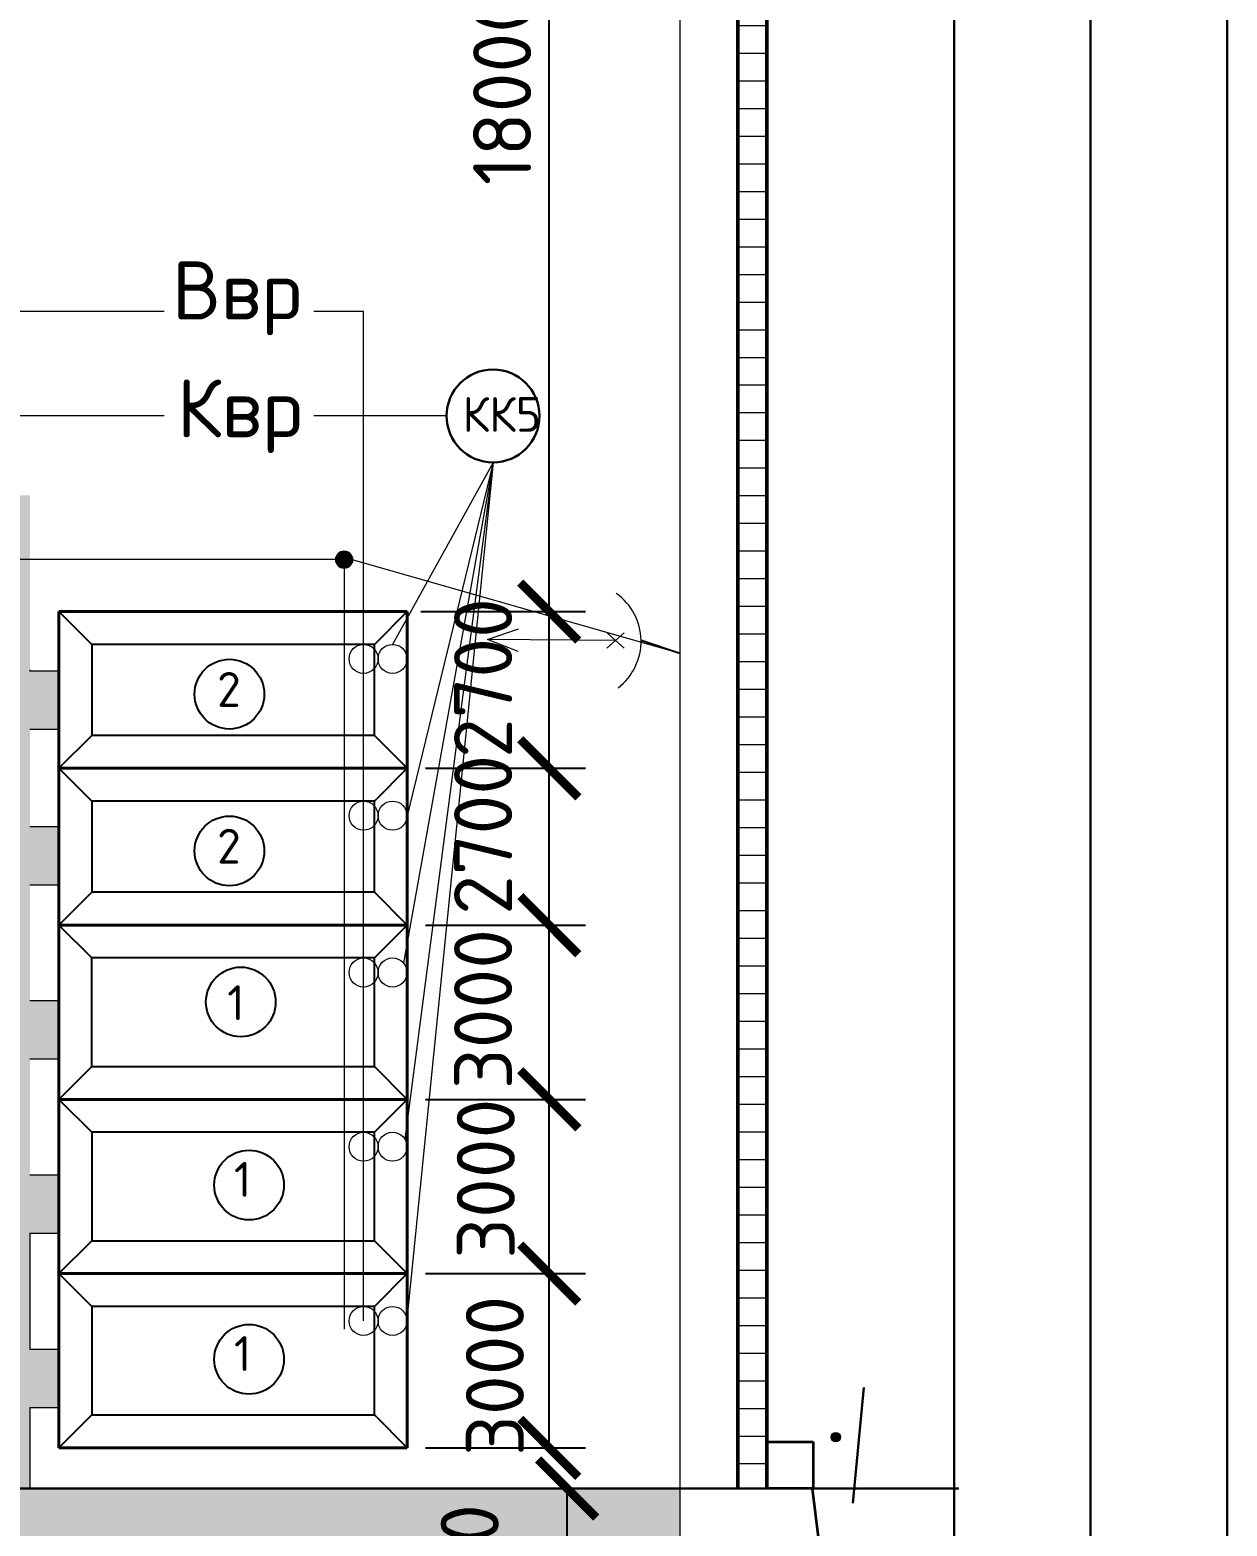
# Model space of a CAD drawing. Header units: millimetres. Extents: x -782 to 10910, y 3841 to 13237.
# Drawn here: x 1244.9 to 1286.2, y 8338.7 to 8390.3 of the extents above; entities that cross this region are included whole.
import ezdxf

# ---------------------------------------------------------------- set-up
doc = ezdxf.new("R2010")
doc.units = ezdxf.units.MM
doc.layers.add('1', color=7, linetype='Continuous')
for name, color, linetype, lineweight in [('желтый', 2, 'Continuous', 30), ('красный', 1, 'Continuous', 30), ('Оbводка', 1, 'Continuous', 90)]:
    doc.layers.add(name, color=color, linetype=linetype, lineweight=lineweight)
doc.styles.add('2.5', font='isocpeur.ttf', dxfattribs={"height": 2})
doc.styles.add('Isocpeur', font='isocpeur.ttf')
doc.dimstyles.new('М500 стройгенп', dxfattribs={"dimtxt": 2, "dimasz": 2, "dimexe": 1.25, "dimexo": 0.625, "dimtad": 1, "dimlfac": 500, "dimtxsty": '2.5', "dimblk": 'ARCHTICK', "dimcen": 2.5, "dimadec": 0, "dimazin": 0, "dimtfac": 1, "dimtmove": 0, "dimatfit": 3, "dimfxl": 1, "dimarcsym": 0})

# ---------------------------------------------------------------- blocks, each defined once
blk = doc.blocks.new('_ArchTick')
at = {"color": 0, "linetype": 'ByBlock', "const_width": 0.15}
blk.add_lwpolyline([(-0.5, -0.5), (0.5, 0.5)], dxfattribs=at)
blk = doc.blocks.new('*D703')
at = {"color": 0, "lineweight": -2, "transparency": 16777216}
for p, q in [((1263.42, 8333.025), (1263.42, 8340.025)), ((1264.045, 8340.025), (1264.67, 8340.025)), ((1264.045, 8333.025), (1264.67, 8333.025))]:
    blk.add_line(p, q, dxfattribs=at)
at = {"layer": 'Defpoints', "color": 0, "lineweight": -3, "transparency": 16777216}
for p in [(1263.42, 8340.025), (1263.42, 8340.025), (1263.42, 8333.025)]:
    blk.add_point(p, dxfattribs=at)
at = {"color": 0, "lineweight": -2, "transparency": 16777216, "xscale": 2, "yscale": 2, "zscale": 2}
for p, rotation in [((1263.42, 8340.025), 90), ((1263.42, 8333.025), 270)]:
    blk.add_blockref('_ArchTick', p, dxfattribs=dict(at, rotation=rotation))
at = {"color": 0, "lineweight": 20, "transparency": 16777216, "insert": (1260.06, 8336.685), "char_height": 2, "attachment_point": 5, "rotation": 90, "style": '2.5'}
blk.add_mtext('3500', dxfattribs=at)
blk = doc.blocks.new('*D704')
at = {"color": 0, "lineweight": -2, "transparency": 16777216}
for p, q in [((1258.532, 8347.424), (1264.052, 8347.424)), ((1262.802, 8341.424), (1262.802, 8347.424)), ((1258.532, 8341.424), (1264.052, 8341.424))]:
    blk.add_line(p, q, dxfattribs=at)
at = {"layer": 'Defpoints', "color": 0, "lineweight": -3, "transparency": 16777216}
for p in [(1257.907, 8347.424), (1262.802, 8347.424), (1257.907, 8341.424)]:
    blk.add_point(p, dxfattribs=at)
at = {"color": 0, "lineweight": -2, "transparency": 16777216, "xscale": 2, "yscale": 2, "zscale": 2}
for p, rotation in [((1262.802, 8347.424), 90), ((1262.802, 8341.424), 270)]:
    blk.add_blockref('_ArchTick', p, dxfattribs=dict(at, rotation=rotation))
at = {"color": 0, "lineweight": 20, "transparency": 16777216, "insert": (1260.927, 8343.902), "char_height": 2, "attachment_point": 5, "rotation": 90, "style": '2.5'}
blk.add_mtext('3000', dxfattribs=at)
blk = doc.blocks.new('*D705')
at = {"color": 0, "lineweight": -2, "transparency": 16777216}
for p, q in [((1258.532, 8353.424), (1264.052, 8353.424)), ((1262.802, 8347.424), (1262.802, 8353.424)), ((1263.427, 8347.424), (1264.052, 8347.424))]:
    blk.add_line(p, q, dxfattribs=at)
at = {"layer": 'Defpoints', "color": 0, "lineweight": -3, "transparency": 16777216}
for p in [(1257.907, 8353.424), (1262.802, 8353.424), (1262.802, 8347.424)]:
    blk.add_point(p, dxfattribs=at)
at = {"color": 0, "lineweight": -2, "transparency": 16777216, "xscale": 2, "yscale": 2, "zscale": 2}
for p, rotation in [((1262.802, 8353.424), 90), ((1262.802, 8347.424), 270)]:
    blk.add_blockref('_ArchTick', p, dxfattribs=dict(at, rotation=rotation))
at = {"color": 0, "lineweight": 20, "transparency": 16777216, "insert": (1260.614, 8350.691), "char_height": 2, "attachment_point": 5, "rotation": 90, "style": '2.5'}
blk.add_mtext('3000', dxfattribs=at)
blk = doc.blocks.new('*D706')
at = {"color": 0, "lineweight": -2, "transparency": 16777216}
for p, q in [((1258.532, 8359.424), (1264.052, 8359.424)), ((1262.802, 8353.424), (1262.802, 8359.424)), ((1258.532, 8353.424), (1264.052, 8353.424))]:
    blk.add_line(p, q, dxfattribs=at)
at = {"layer": 'Defpoints', "color": 0, "lineweight": -3, "transparency": 16777216}
for p in [(1257.907, 8359.424), (1262.802, 8359.424), (1257.907, 8353.424)]:
    blk.add_point(p, dxfattribs=at)
at = {"color": 0, "lineweight": -2, "transparency": 16777216, "xscale": 2, "yscale": 2, "zscale": 2}
for p, rotation in [((1262.802, 8359.424), 90), ((1262.802, 8353.424), 270)]:
    blk.add_blockref('_ArchTick', p, dxfattribs=dict(at, rotation=rotation))
at = {"color": 0, "lineweight": 20, "transparency": 16777216, "insert": (1260.521, 8356.533), "char_height": 2, "attachment_point": 5, "rotation": 90, "style": '2.5'}
blk.add_mtext('3000', dxfattribs=at)
blk = doc.blocks.new('*D664')
at = {"color": 0, "lineweight": -2, "transparency": 16777216}
for p, q in [((1258.532, 8364.824), (1264.052, 8364.824)), ((1262.802, 8359.424), (1262.802, 8364.824)), ((1258.532, 8359.424), (1264.052, 8359.424))]:
    blk.add_line(p, q, dxfattribs=at)
at = {"layer": 'Defpoints', "color": 0, "lineweight": -3, "transparency": 16777216}
for p in [(1257.907, 8364.824), (1262.802, 8364.824), (1257.907, 8359.424)]:
    blk.add_point(p, dxfattribs=at)
at = {"color": 0, "lineweight": -2, "transparency": 16777216, "xscale": 2, "yscale": 2, "zscale": 2}
for p, rotation in [((1262.802, 8364.824), 90), ((1262.802, 8359.424), 270)]:
    blk.add_blockref('_ArchTick', p, dxfattribs=dict(at, rotation=rotation))
at = {"color": 0, "lineweight": 20, "transparency": 16777216, "insert": (1260.521, 8362.533), "char_height": 2, "attachment_point": 5, "rotation": 90, "style": '2.5'}
blk.add_mtext('2700', dxfattribs=at)
blk = doc.blocks.new('*D665')
at = {"color": 0, "lineweight": -2, "transparency": 16777216}
for p, q in [((1258.371, 8370.224), (1264.052, 8370.224)), ((1262.802, 8364.824), (1262.802, 8370.224)), ((1258.532, 8364.824), (1264.052, 8364.824))]:
    blk.add_line(p, q, dxfattribs=at)
at = {"layer": 'Defpoints', "color": 0, "lineweight": -3, "transparency": 16777216}
for p in [(1257.746, 8370.224), (1262.802, 8370.224), (1257.907, 8364.824)]:
    blk.add_point(p, dxfattribs=at)
at = {"color": 0, "lineweight": -2, "transparency": 16777216, "xscale": 2, "yscale": 2, "zscale": 2}
for p, rotation in [((1262.802, 8370.224), 90), ((1262.802, 8364.824), 270)]:
    blk.add_blockref('_ArchTick', p, dxfattribs=dict(at, rotation=rotation))
at = {"color": 0, "lineweight": 20, "transparency": 16777216, "insert": (1260.521, 8367.933), "char_height": 2, "attachment_point": 5, "rotation": 90, "style": '2.5'}
blk.add_mtext('2700', dxfattribs=at)
blk = doc.blocks.new('*D707')
at = {"color": 0, "lineweight": -2, "transparency": 16777216}
for p, q in [((1259.923, 8406.206), (1264.052, 8406.206)), ((1262.802, 8370.224), (1262.802, 8406.206)), ((1258.532, 8370.224), (1264.052, 8370.224))]:
    blk.add_line(p, q, dxfattribs=at)
at = {"layer": 'Defpoints', "color": 0, "lineweight": -3, "transparency": 16777216}
for p in [(1259.298, 8406.206), (1262.802, 8406.206), (1257.907, 8370.224)]:
    blk.add_point(p, dxfattribs=at)
at = {"color": 0, "lineweight": -2, "transparency": 16777216, "xscale": 2, "yscale": 2, "zscale": 2}
for p, rotation in [((1262.802, 8406.206), 90), ((1262.802, 8370.224), 270)]:
    blk.add_blockref('_ArchTick', p, dxfattribs=dict(at, rotation=rotation))
at = {"color": 0, "lineweight": 20, "transparency": 16777216, "insert": (1261.177, 8388.215), "char_height": 2, "attachment_point": 5, "rotation": 90, "style": '2.5'}
blk.add_mtext('18000', dxfattribs=at)

msp = doc.modelspace()

# ---------------------------------------------------------------- hatches: boundary and pattern name
at = {"lineweight": 20}
h = msp.add_hatch(dxfattribs=at)
h.set_pattern_fill('AR-CONC', color=256, scale=0.02)
h.set_pattern_definition([(50, (-1240.9895, 5250.0148), (3.6436934, -0.3187817), [0.381, -4.191]), (355, (-1240.9895, 5250.015), (-0.7048684, 3.821137), [0.3048, -3.3528117]), (100.45144, (-1240.6858, 5249.9883), (2.938825, 3.502355), [0.3238002, -3.561805]), (46.1842, (-1240.9895, 5251.031), (5.421581, -0.8408466), [0.5715, -6.2865]), (96.63556, (-1240.5377, 5250.961), (4.748083, 4.9485225), [0.4857005, -5.342712]), (351.18415, (-1240.9895, 5251.031), (4.748083, 4.9485225), [0.457199, -5.029195]), (21, (-1240.4815, 5250.7768), (3.0322878, -2.045304), [0.381, -4.191]), (326, (-1240.4815, 5250.777), (1.2360406, 3.6837593), [0.3048, -3.3528]), (71.451445, (-1240.2288, 5250.6064), (4.2683284, 1.6384554), [0.3238002, -3.5617988]), (37.5, (-1240.9895, 5250.0148), (0.06177207, 1.69110078), [0, -3.31216, 0, -3.4036, 0, -3.3655]), (7.5, (-1240.9895, 5250.0148), (1.33639325, 2.0036115), [0, -1.94056, 0, -3.23596, 0, -1.2827]), (327.5, (-1242.1223, 5250.0148), (2.7118119, -0.1145749), [0, -1.27, 0, -3.9624, 0, -5.2578]), (317.5, (-1242.6303, 5250.0148), (2.9625836, 0.5085298), [0, -1.651, 0, -2.63144, 0, -3.7338])])
h.paths.add_polyline_path([(1245.906652, 8344.813959), (1244.906652, 8344.813959), (1244.906652, 8348.813949), (1245.906652, 8348.813949), (1245.906652, 8350.813949), (1244.906652, 8350.813949), (1244.906652, 8354.813939), (1245.906652, 8354.813939), (1245.906652, 8356.813939), (1244.906652, 8356.813939), (1244.906652, 8360.813929), (1245.906652, 8360.813929), (1245.906652, 8362.813929), (1244.906652, 8362.813929), (1244.906652, 8366.173918), (1245.906652, 8366.173918), (1245.906652, 8368.173918), (1244.906652, 8368.173918), (1244.906652, 8372.011118), (1242.906652, 8372.011118), (1242.906652, 8344.813959), (1224.196384, 8344.813959), (1224.196384, 8351.424224), (1242.906652, 8351.424224), (1242.906652, 8353.424224), (1240.396357, 8353.424224), (1240.396357, 8354.424109), (1238.396357, 8354.424166), (1238.396357, 8353.424224), (1234.996366, 8353.424224), (1234.996366, 8354.424224), (1232.996366, 8354.424224), (1232.996366, 8353.424224), (1229.596375, 8353.424224), (1229.596375, 8354.424224), (1227.596375, 8354.424224), (1227.596375, 8353.424224), (1224.196384, 8353.424224), (1224.196384, 8354.424224), (1222.196384, 8354.424224), (1222.196384, 8353.424224), (1222.196384, 8351.424224), (1222.196384, 8340.025044), (1224.196384, 8340.025044), (1224.196384, 8342.813959), (1242.906652, 8342.813959), (1242.906652, 8340.025044), (1244.906652, 8340.025044), (1244.906652, 8342.813959), (1245.906652, 8342.813959)])
h.paths.add_polyline_path([(1244.906652, 8374.224039), (1242.160591, 8374.224039), (1242.160591, 8376.961336), (1240.160591, 8376.961336), (1240.160591, 8372.224039), (1242.906652, 8372.224039), (1242.906652, 8372.011118), (1244.906652, 8372.011118)])
h.paths.add_polyline_path([(1242.160591, 8380.552103), (1240.160591, 8380.552103), (1240.160591, 8376.961336), (1242.160591, 8376.961336)])
h.paths.add_polyline_path([(1242.160591, 8429.893644), (1245.298085, 8429.893644), (1245.298085, 8431.893644), (1242.160591, 8431.893644), (1242.160591, 8443.248412), (1240.160591, 8441.65488), (1240.160591, 8423.108648), (1239.160591, 8423.108648), (1239.160591, 8421.108648), (1240.160591, 8421.108648), (1240.160591, 8417.334346), (1239.160591, 8417.334346), (1239.160591, 8415.850749), (1239.160591, 8415.334346), (1240.160591, 8415.334346), (1240.160591, 8411.57904), (1239.160591, 8411.57904), (1239.160591, 8410.250758), (1239.160591, 8409.57904), (1240.160591, 8409.57904), (1240.160591, 8380.552103), (1242.160591, 8380.552103)])
h.paths.add_polyline_path([(1242.160591, 8477.734839), (1240.160591, 8477.734839), (1240.160591, 8475.74407), (1242.160591, 8475.74407)])
h.paths.add_polyline_path([(1242.160591, 8479.725608), (1240.160591, 8479.725608), (1240.160591, 8477.734839), (1242.160591, 8477.734839)])
h.paths.add_polyline_path([(1242.160591, 8507.31551), (1240.160591, 8506.903929), (1240.160591, 8479.725608), (1242.160591, 8479.725608)])
h.paths.add_polyline_path([(1092.696499, 8347.749796), (1095.696494, 8347.749796), (1095.696494, 8350.629792), (1092.696499, 8350.629792)], flags=9)
h.paths.add_polyline_path([(1089.653988, 8537.966193), (1092.893983, 8537.966193), (1092.893983, 8540.846189), (1089.653988, 8540.846189)], flags=9)
h.paths.add_polyline_path([(963.458141, 8542.309809), (966.698136, 8542.309809), (966.698136, 8545.189804), (963.458141, 8545.189804)], flags=9)
h.paths.add_polyline_path([(963.398142, 8347.749796), (966.758136, 8347.749796), (966.758136, 8350.629792), (963.398142, 8350.629792)], flags=9)
h.paths.add_polyline_path([(1203.5777, 8347.749796), (1206.817695, 8347.749796), (1206.817695, 8350.629792), (1203.5777, 8350.629792)], flags=9)
h.paths.add_polyline_path([(1223.113381, 8542.309809), (1226.113376, 8542.309809), (1226.113376, 8545.189804), (1223.113381, 8545.189804)], flags=9)
h.paths.add_polyline_path([(1249.91945, 8374.926543), (1254.11945, 8374.926543), (1254.11945, 8379.726543), (1249.91945, 8379.726543)], flags=9)
h.paths.add_polyline_path([(1249.849175, 8378.982219), (1254.049175, 8378.982219), (1254.049175, 8383.782219), (1249.849175, 8383.782219)], flags=9)
h.paths.add_polyline_path([(940.302263, 8437.863242), (945.322263, 8437.863242), (945.322263, 8443.476576), (940.302263, 8443.476576)], flags=9)
h.paths.add_polyline_path([(1097.451035, 8577.081039), (1102.471035, 8577.081039), (1102.471035, 8582.694372), (1097.451035, 8582.694372)], flags=9)
h.paths.add_polyline_path([(1248.377047, 8472.605162), (1251.577047, 8472.605162), (1251.577047, 8477.405162), (1248.377047, 8477.405162)], flags=9)
h.paths.add_polyline_path([(1248.687887, 8475.562417), (1251.287887, 8475.562417), (1251.287887, 8480.362417), (1248.687887, 8480.362417)], flags=9)
h.paths.add_polyline_path([(1248.541177, 8478.47575), (1251.141177, 8478.47575), (1251.141177, 8483.27575), (1248.541177, 8483.27575)], flags=9)
h.paths.add_polyline_path([(1227.998663, 8415.76551), (1231.358657, 8415.76551), (1231.358657, 8418.645505), (1227.998663, 8418.645505)], flags=9)
h.paths.add_polyline_path([(1227.998663, 8375.634285), (1231.478657, 8375.634285), (1231.478657, 8378.51428), (1227.998663, 8378.51428)], flags=9)
h.paths.add_polyline_path([(1259.389308, 8375.634285), (1262.749302, 8375.634285), (1262.749302, 8378.51428), (1259.389308, 8378.51428)], flags=9)
h.paths.add_polyline_path([(1217.740576, 8562.474669), (1219.780573, 8562.474669), (1219.780573, 8565.354664), (1217.740576, 8565.354664)], flags=9)
h.paths.add_polyline_path([(1251.489208, 8456.302629), (1253.529204, 8456.302629), (1253.529204, 8459.182624), (1251.489208, 8459.182624)], flags=9)
h.paths.add_polyline_path([(1251.057867, 8418.801812), (1253.097863, 8418.801812), (1253.097863, 8421.681807), (1251.057867, 8421.681807)], flags=9)
h.paths.add_polyline_path([(1232.479504, 8359.20118), (1234.039501, 8359.20118), (1234.039501, 8362.081176), (1232.479504, 8362.081176)], flags=25)
h.paths.add_polyline_path([(1222.060426, 8359.504893), (1223.500423, 8359.504893), (1223.500423, 8362.384889), (1222.060426, 8362.384889)], flags=9)
h.paths.add_polyline_path([(1227.079513, 8359.20118), (1228.63951, 8359.20118), (1228.63951, 8362.081176), (1227.079513, 8362.081176)], flags=25)
h.paths.add_polyline_path([(1244.380236, 8531.976109), (1246.180233, 8531.976109), (1246.180233, 8534.856105), (1244.380236, 8534.856105)], flags=9)
h.paths.add_polyline_path([(1251.04347, 8366.161391), (1252.483467, 8366.161391), (1252.483467, 8369.041386), (1251.04347, 8369.041386)], flags=9)
h.paths.add_polyline_path([(1239.070238, 8559.359187), (1241.230235, 8559.359187), (1241.230235, 8562.239183), (1239.070238, 8562.239183)], flags=9)
h.paths.add_polyline_path([(1232.94831, 8443.519813), (1234.988306, 8443.519813), (1234.988306, 8446.399808), (1232.94831, 8446.399808)], flags=9)
h.paths.add_polyline_path([(1228.811871, 8563.720576), (1230.851867, 8563.720576), (1230.851867, 8566.600572), (1228.811871, 8566.600572)], flags=9)
h.paths.add_polyline_path([(1235.693564, 8410.093859), (1237.133562, 8410.093859), (1237.133562, 8412.973855), (1235.693564, 8412.973855)], flags=9)
h.paths.add_polyline_path([(1251.635585, 8343.288755), (1252.835583, 8343.288755), (1252.835583, 8346.16875), (1251.635585, 8346.16875)], flags=9)
h.paths.add_polyline_path([(1245.365072, 8518.186495), (1246.805069, 8518.186495), (1246.805069, 8521.066491), (1245.365072, 8521.066491)], flags=9)
h.paths.add_polyline_path([(1230.750052, 8532.290084), (1232.790049, 8532.290084), (1232.790049, 8535.170079), (1230.750052, 8535.170079)], flags=9)
h.paths.add_polyline_path([(1230.91139, 8516.005819), (1232.951387, 8516.005819), (1232.951387, 8518.885814), (1230.91139, 8518.885814)], flags=9)
h.paths.add_polyline_path([(1230.988752, 8527.058474), (1232.428749, 8527.058474), (1232.428749, 8529.938469), (1230.988752, 8529.938469)], flags=9)
h.paths.add_polyline_path([(1242.785413, 8324.44321), (1244.225411, 8324.44321), (1244.225411, 8327.323205), (1242.785413, 8327.323205)], flags=9)
h.paths.add_polyline_path([(1251.404653, 8355.372854), (1252.604651, 8355.372854), (1252.604651, 8358.252849), (1251.404653, 8358.252849)], flags=9)
h.paths.add_polyline_path([(1251.635585, 8349.288745), (1252.835583, 8349.288745), (1252.835583, 8352.16874), (1251.635585, 8352.16874)], flags=9)
h.paths.add_polyline_path([(1251.04347, 8360.7614), (1252.483467, 8360.7614), (1252.483467, 8363.641395), (1251.04347, 8363.641395)], flags=9)
h.paths.add_polyline_path([(1237.826981, 8359.861494), (1239.866978, 8359.861494), (1239.866978, 8362.741489), (1237.826981, 8362.741489)], flags=25)
h.paths.add_polyline_path([(1235.693564, 8421.293841), (1237.133562, 8421.293841), (1237.133562, 8424.173836), (1235.693564, 8424.173836)], flags=9)
h.paths.add_polyline_path([(1235.693564, 8415.69385), (1237.133562, 8415.69385), (1237.133562, 8418.573845), (1235.693564, 8418.573845)], flags=9)
h.paths.add_polyline_path([(1240.160591, 8475.74407), (1240.160591, 8441.65488), (1242.160591, 8443.248412), (1242.160591, 8475.74407)])
h = msp.add_hatch(dxfattribs=at)
h.set_pattern_fill('ANSI31', color=256, scale=0.3, angle=135)
h.set_pattern_definition([(180, (-1240.9895, 5250.0148), (-2e-16, -0.9525), [])])
h.paths.add_polyline_path([(1270.298085, 8582.753886), (1269.298085, 8581.753886), (1269.298085, 8557.025044), (1270.298085, 8557.025044)])
h.paths.add_polyline_path([(1270.298085, 8376.961336), (1269.298085, 8376.961336), (1269.298085, 8340.025044), (1270.298085, 8340.025044)])
h.paths.add_polyline_path([(1270.298085, 8333.025044), (1269.298085, 8333.025044), (1269.298085, 8309.810933), (1270.298085, 8308.810933)])
h.paths.add_polyline_path([(1270.298085, 8380.552103), (1269.298085, 8380.552103), (1269.298085, 8376.961336), (1270.298085, 8376.961336)])
h.paths.add_polyline_path([(1270.298085, 8475.74407), (1269.298085, 8475.74407), (1269.298085, 8380.552103), (1270.298085, 8380.552103)])
h.paths.add_polyline_path([(1270.298085, 8477.734839), (1269.298085, 8477.734839), (1269.298085, 8475.74407), (1270.298085, 8475.74407)])
h.paths.add_polyline_path([(1270.298085, 8479.725608), (1269.298085, 8479.725608), (1269.298085, 8477.734839), (1270.298085, 8477.734839)])
h.paths.add_polyline_path([(1270.298085, 8550.025044), (1269.298085, 8550.025044), (1269.298085, 8541.977845), (1270.298085, 8541.977845)])
h.paths.add_polyline_path([(1269.298085, 8540.348651), (1270.298085, 8540.348651), (1270.298085, 8541.977845), (1269.298085, 8541.977845)])
h.paths.add_polyline_path([(1270.298085, 8538.348651), (1269.298085, 8538.348651), (1269.298085, 8479.725608), (1270.298085, 8479.725608)])
h = msp.add_hatch(dxfattribs=at)
h.set_pattern_fill('AR-CONC', color=256, scale=0.025)
h.paths.add_polyline_path([(1267.298085, 8340.025044), (1215.459891, 8340.025044), (1214.50293, 8333.025044), (1267.298085, 8333.025044)])
edge = h.paths.add_edge_path()
edge.add_line((1215.459891, 8340.025044), (1196.614408, 8340.025044))
edge.add_arc((1196.614408, 8352.02543), 12.000386, 223.8666246, 270, ccw=False)
edge.add_line((1187.962671, 8343.709379), (1187.812795, 8342.610368))
edge.add_arc((1187.596599, 8341.025044), 1.599997, 0, 82.2342953, ccw=False)
edge.add_arc((1187.596599, 8341.025044), 1.599997, -180, 0, ccw=False)
edge.add_line((1185.996602, 8341.025044), (1003.414294, 8341.025044))
edge.add_arc((1001.814297, 8341.025044), 1.599997, -180, 0, ccw=False)
edge.add_arc((1001.814297, 8341.025044), 1.599997, 97.7845709, 180, ccw=False)
edge.add_line((1001.597579, 8342.610296), (1001.447437, 8343.708559))
edge.add_arc((992.796488, 8352.02543), 12.000386, 270, 316.1279447, ccw=False)
edge.add_line((992.796488, 8340.025044), (973.951005, 8340.025044))
edge.add_line((973.951005, 8340.025044), (974.907966, 8333.025044))
edge.add_line((974.907966, 8333.025044), (1214.50293, 8333.025044))
edge.add_line((1214.50293, 8333.025044), (1215.459891, 8340.025044))
edge = h.paths.add_edge_path()
edge.add_arc((1196.614408, 8352.02543), 12.000386, 204.6255012, 223.8666246, ccw=False)
edge.add_line((1185.705448, 8347.025044), (1092.957698, 8347.025044))
edge.add_arc((1091.823806, 8347.417833), 1.199998, 199.1064573, 340.8935427, ccw=False)
edge.add_line((1090.689913, 8347.025044), (1003.705448, 8347.025044))
edge.add_arc((992.796488, 8352.02543), 12.000386, 316.1279447, 335.3744988, ccw=False)
edge.add_line((1001.447437, 8343.708559), (1001.597579, 8342.610296))
edge.add_arc((1001.814297, 8341.025044), 1.599997, 0, 97.7845709, ccw=False)
edge.add_line((1003.414294, 8341.025044), (1185.996602, 8341.025044))
edge.add_arc((1187.596599, 8341.025044), 1.599997, 82.2342953, 180, ccw=False)
edge.add_line((1187.812795, 8342.610368), (1187.962671, 8343.709379))
edge = h.paths.add_edge_path()
edge.add_line((1214.478098, 8557.025044), (974.907966, 8557.025044))
edge.add_line((974.907966, 8557.025044), (973.951005, 8550.025044))
edge.add_line((973.951005, 8550.025044), (992.796488, 8550.025044))
edge.add_arc((992.796488, 8538.024658), 12.000386, 43.8720553, 90, ccw=False)
edge.add_line((1001.447437, 8546.341529), (1001.597579, 8547.439792))
edge.add_arc((1001.814297, 8549.025044), 1.599997, 180, 262.2154291, ccw=False)
edge.add_arc((1001.814297, 8549.025044), 1.599997, 0, 180, ccw=False)
edge.add_line((1003.414294, 8549.025044), (1185.996602, 8549.025044))
edge.add_arc((1187.596599, 8549.025044), 1.599997, 0, 180, ccw=False)
edge.add_arc((1187.596599, 8549.025044), 1.599997, -83.5190091, 0, ccw=False)
edge.add_line((1187.777197, 8547.435272), (1188.095165, 8545.08807))
edge.add_arc((1247.536926, 8452.334262), 110.1662, 117.53133097, 122.65399107, ccw=False)
edge.add_line((1196.614408, 8550.025044), (1215.426368, 8550.025044))
edge.add_line((1215.426368, 8550.025044), (1214.478098, 8557.025044))
edge = h.paths.add_edge_path()
edge.add_line((974.907966, 8557.025044), (965.65707, 8557.025044))
edge.add_line((965.65707, 8557.025044), (965.661184, 8549.632475))
edge.add_arc((968.705448, 8538.025044), 12, 90, 104.6958966, ccw=False)
edge.add_line((968.705448, 8550.025044), (973.951005, 8550.025044))
edge.add_line((973.951005, 8550.025044), (974.907966, 8557.025044))
edge = h.paths.add_edge_path()
edge.add_line((1188.095165, 8545.08807), (1187.777197, 8547.435272))
edge.add_arc((1187.596599, 8549.025044), 1.599997, 180, 276.4809909, ccw=False)
edge.add_line((1185.996602, 8549.025044), (1003.414294, 8549.025044))
edge.add_arc((1001.814297, 8549.025044), 1.599997, -97.7845709, 0, ccw=False)
edge.add_line((1001.597579, 8547.439792), (1001.447437, 8546.341529))
edge.add_arc((992.796488, 8538.024658), 12.000386, 24.6255012, 43.8720553, ccw=False)
edge.add_line((1003.705448, 8543.025044), (1088.315317, 8543.025044))
edge.add_arc((1088.901294, 8541.977845), 1.199998, 60.7700888, 119.2299112, ccw=False)
edge.add_line((1089.487272, 8543.025044), (1185.705448, 8543.025044))
edge.add_arc((1187.845715, 8542.961438), 2.141212, 83.3098782, 178.2977327, ccw=False)
h.paths.add_polyline_path([(1089.653988, 8542.309809), (1092.893983, 8542.309809), (1092.893983, 8543.025044), (1089.653988, 8543.025044)])
h.paths.add_polyline_path([(1215.426368, 8550.025044), (1267.298085, 8550.025044), (1267.298085, 8557.025044), (1214.478098, 8557.025044)])
edge = h.paths.add_edge_path()
edge.add_arc((973.705448, 8533.025044), 24, 109.5918063, 180)
edge.add_line((949.705448, 8533.025044), (949.705448, 8357.025044))
edge.add_arc((973.705448, 8357.025044), 24, 180, 270)
edge.add_line((973.705448, 8333.025044), (974.907966, 8333.025044))
edge.add_line((974.907966, 8333.025044), (973.951005, 8340.025044))
edge.add_line((973.951005, 8340.025044), (968.705448, 8340.025044))
edge.add_arc((945.734885, 8329.054481), 25.455844, 25.5287794, 64.4712206)
edge.add_line((956.705448, 8352.025044), (956.705448, 8538.025044))
edge.add_arc((968.705448, 8538.025044), 12, 104.6958966, 180, ccw=False)
edge.add_line((965.661184, 8549.632475), (965.657844, 8555.635574))
at = {"lineweight": 25}
h = msp.add_hatch(color=1, dxfattribs=at)
h.paths.add_polyline_path([(1255.733463, 8372.290149, 0.414213562), (1255.454432, 8372.011118, 0.414213562), (1255.733463, 8371.732088)])
h.paths.add_polyline_path([(1255.733463, 8372.290149), (1255.733463, 8371.732088, 0.414213562), (1256.012493, 8372.011118, 0.414213562)])
at = {"lineweight": 20}
msp.add_hatch(color=7, dxfattribs=at).paths.add_polyline_path([(1272.687892, 8341.951516, 1), (1272.657944, 8341.632921, 1)])

# ---------------------------------------------------------------- linework, layer by layer
at = {"lineweight": 50}
msp.add_line((1270.298085, 8538.348651), (1270.298085, 8340.025044), dxfattribs=at)
at = {"color": 240, "lineweight": 20, "true_color": 0xed1f24}
for p, q in [((1267.298085, 8517.570872), (1267.298085, 8311.810929)), ((1255.454432, 8372.011118), (1239.704177, 8372.011118)), ((1255.733463, 8372.011118), (1255.733463, 8345.510317)), ((1256.012493, 8372.011118), (1267.298085, 8368.794547))]:
    msp.add_line(p, q, dxfattribs=at)
at = {"color": 5, "lineweight": 30}
for p, q in [((1276.749358, 8382.1521), (1276.749358, 8431.232937)), ((1276.749358, 8307.979075), (1276.749358, 8382.1521))]:
    msp.add_line(p, q, dxfattribs=at)
at = {"color": 3, "lineweight": 30}
for p, q in [((1281.45248, 8431.232937), (1281.45248, 8378.561334)), ((1281.45248, 8378.561334), (1281.45248, 8307.979075))]:
    msp.add_line(p, q, dxfattribs=at)
at = {"color": 1, "lineweight": 30}
msp.add_line((1286.155602, 8431.232937), (1286.155602, 8307.979075), dxfattribs=at)
at = {"color": 5, "lineweight": 20}
for p, q in [((1249.534775, 8380.552103), (1238.194575, 8380.552103)), ((1256.402487, 8380.552103), (1254.692328, 8380.552103)), ((1256.402487, 8345.792684), (1256.402487, 8380.552103))]:
    msp.add_line(p, q, dxfattribs=at)
at = {"color": 3, "lineweight": 20}
for p, q in [((1249.534775, 8376.961336), (1225.859232, 8376.961336)), ((1259.264283, 8376.961336), (1254.692328, 8376.961336)), ((1260.864281, 8375.361339), (1257.402487, 8369.092646)), ((1260.864281, 8375.361339), (1257.779863, 8358.120669)), ((1260.864281, 8375.361339), (1257.826776, 8352.057209)), ((1260.864281, 8375.361339), (1257.86876, 8345.612157)), ((1260.864281, 8375.361339), (1257.902487, 8363.192655))]:
    msp.add_line(p, q, dxfattribs=at)
at = {"lineweight": 40}
for p, q in [((1245.906652, 8370.224039), (1245.906652, 8364.824048)), ((1257.906632, 8370.224039), (1245.906652, 8370.224039)), ((1257.906632, 8364.824048), (1257.906632, 8370.224039)), ((1245.906652, 8364.824048), (1245.906652, 8359.424057)), ((1257.906632, 8364.824048), (1245.906652, 8364.824048)), ((1257.906632, 8364.824048), (1245.906652, 8364.824048)), ((1257.906632, 8359.424057), (1257.906632, 8364.824048)), ((1257.906632, 8359.424057), (1245.906652, 8359.424057)), ((1245.906652, 8359.424057), (1245.906652, 8353.424067)), ((1257.906632, 8353.424067), (1257.906632, 8359.424057)), ((1257.906632, 8353.424067), (1245.906652, 8353.424067)), ((1245.906652, 8353.424067), (1245.906652, 8347.424077)), ((1245.906652, 8353.424067), (1257.906632, 8353.424067)), ((1257.906632, 8347.424077), (1257.906632, 8353.424067)), ((1245.906652, 8347.424077), (1257.906632, 8347.424077)), ((1257.906632, 8347.424077), (1245.906652, 8347.424077)), ((1245.906652, 8347.424077), (1245.906652, 8341.424087)), ((1245.906652, 8347.424077), (1257.906632, 8347.424077)), ((1257.906632, 8341.424087), (1257.906632, 8347.424077)), ((1245.906652, 8341.424087), (1257.906632, 8341.424087))]:
    msp.add_line(p, q, dxfattribs=at)
at = {"lineweight": 25}
for p, q in [((1245.906652, 8370.224039), (1247.038021, 8369.09267)), ((1257.906632, 8370.224039), (1256.775263, 8369.09267)), ((1247.038021, 8369.09267), (1247.038021, 8365.955417)), ((1256.775263, 8369.09267), (1247.038021, 8369.09267)), ((1256.775263, 8365.955417), (1256.775263, 8369.09267)), ((1257.906632, 8368.16528), (1257.906632, 8366.165283)), ((1245.906652, 8364.824048), (1247.038021, 8365.955417)), ((1256.775263, 8365.955417), (1247.038021, 8365.955417)), ((1257.906632, 8364.824048), (1256.775263, 8365.955417)), ((1245.906652, 8364.824048), (1247.038021, 8363.692679)), ((1257.906632, 8364.824048), (1256.775263, 8363.692679)), ((1247.038021, 8363.692679), (1247.038021, 8360.555426)), ((1256.775263, 8363.692679), (1247.038021, 8363.692679)), ((1256.775263, 8360.555426), (1256.775263, 8363.692679)), ((1257.906632, 8362.765289), (1257.906632, 8360.765292)), ((1245.906652, 8359.424057), (1247.038021, 8360.555426)), ((1256.775263, 8360.555426), (1247.038021, 8360.555426)), ((1257.906632, 8359.424057), (1256.775263, 8360.555426)), ((1245.906652, 8359.424057), (1247.038021, 8358.292688)), ((1257.906632, 8359.424057), (1256.775263, 8358.292688)), ((1256.775263, 8358.292688), (1247.038021, 8358.292688)), ((1247.038021, 8354.555436), (1247.038021, 8358.292688)), ((1256.775263, 8354.555436), (1256.775263, 8358.292688)), ((1257.906632, 8357.365298), (1257.906632, 8355.365301)), ((1245.906652, 8353.424067), (1247.038021, 8354.555436)), ((1247.038021, 8354.555436), (1256.775263, 8354.555436)), ((1257.906632, 8353.424067), (1256.775263, 8354.555436)), ((1245.906652, 8353.424067), (1247.038021, 8352.292698)), ((1257.906632, 8353.424067), (1256.775263, 8352.292698)), ((1247.038021, 8352.292698), (1247.038021, 8348.555446)), ((1256.775263, 8352.292698), (1247.038021, 8352.292698)), ((1256.775263, 8348.555446), (1256.775263, 8352.292698)), ((1257.906632, 8351.365308), (1257.906632, 8349.365311)), ((1245.906652, 8347.424077), (1247.038021, 8348.555446)), ((1247.038021, 8348.555446), (1256.775263, 8348.555446)), ((1257.906632, 8347.424077), (1256.775263, 8348.555446)), ((1245.906652, 8347.424077), (1247.038021, 8346.292708)), ((1257.906632, 8347.424077), (1256.775263, 8346.292708)), ((1247.038021, 8346.292708), (1247.038021, 8342.555456)), ((1256.775263, 8346.292708), (1247.038021, 8346.292708)), ((1256.775263, 8342.555456), (1256.775263, 8346.292708)), ((1257.906632, 8345.365318), (1257.906632, 8343.365321)), ((1245.906652, 8341.424087), (1247.038021, 8342.555456)), ((1247.038021, 8342.555456), (1256.775263, 8342.555456)), ((1257.906632, 8341.424087), (1256.775263, 8342.555456))]:
    msp.add_line(p, q, dxfattribs=at)
at = {"color": 1, "lineweight": 25}
msp.add_line((1265.96338, 8369.23749), (1267.298085, 8368.794547), dxfattribs=at)
at = {"lineweight": 20}
for p, q in [((1244.906652, 8368.21392), (1244.906652, 8368.173918)), ((1245.906652, 8368.173918), (1244.906652, 8368.173918)), ((1244.906652, 8366.173918), (1245.906652, 8366.173918)), ((1245.906652, 8362.813929), (1244.906652, 8362.813929)), ((1244.906652, 8360.813929), (1245.906652, 8360.813929)), ((1245.906652, 8356.813939), (1244.906652, 8356.813939)), ((1244.906652, 8354.813939), (1245.906652, 8354.813939)), ((1245.906652, 8350.813949), (1244.906652, 8350.813949)), ((1244.906652, 8348.813949), (1245.906652, 8348.813949)), ((1244.906652, 8348.813949), (1244.906652, 8344.813959)), ((1245.906652, 8344.813959), (1244.906652, 8344.813959)), ((1244.906652, 8342.813959), (1245.906652, 8342.813959)), ((1244.906652, 8342.813959), (1244.906652, 8340.025044))]:
    msp.add_line(p, q, dxfattribs=at)
at = {"color": 7, "lineweight": 30}
msp.add_line((1273.262915, 8339.520662), (1273.637268, 8343.503099), dxfattribs=at)
at = {"lineweight": 35}
for p, q in [((1270.298085, 8341.62503), (1271.898082, 8341.62503)), ((1271.898082, 8341.62503), (1271.898082, 8340.025032)), ((1271.898082, 8340.025032), (1270.298085, 8340.025032)), ((1271.854313, 8340.025032), (1272.292435, 8336.525038))]:
    msp.add_line(p, q, dxfattribs=at)
at = {"lineweight": 30}
msp.add_line((1276.908303, 8340.025044), (1201.487683, 8340.025044), dxfattribs=at)
at = {"lineweight": 50}
msp.add_lwpolyline([(1269.298085, 8538.348651), (1269.298085, 8340.025044)], dxfattribs=at)
at = {"color": 1, "lineweight": 30}
msp.add_circle((1255.733463, 8372.011118), 0.27903, dxfattribs=at)
at = {"color": 5, "lineweight": 20}
for centre in [(1256.402487, 8368.592646), (1256.402487, 8363.192655), (1256.402487, 8357.792664), (1256.402487, 8351.792674), (1256.402487, 8345.792684)]:
    msp.add_circle(centre, 0.5, dxfattribs=at)
at = {"color": 3, "lineweight": 20}
for centre in [(1257.402487, 8368.592646), (1257.402487, 8363.192655), (1257.402487, 8357.792664), (1257.402487, 8351.792674), (1257.402487, 8345.792684)]:
    msp.add_circle(centre, 0.5, dxfattribs=at)
at = {"color": 7, "lineweight": 20}
msp.add_circle((1272.672918, 8341.792218), 0.16, dxfattribs=at)
at = {"layer": 'желтый', "color": 3}
msp.add_circle((1260.864281, 8376.961336), 1.599997, dxfattribs=at)
at = {"layer": 'красный', "color": 1, "lineweight": 20}
for p, q in [((1260.676537, 8369.26083), (1261.735493, 8369.626754)), ((1261.729207, 8368.849415), (1260.676537, 8369.26083)), ((1265.086386, 8369.225173), (1260.676537, 8369.26083)), ((1265.086386, 8369.225173), (1264.788237, 8368.96157)), ((1265.086386, 8369.225173), (1264.792539, 8369.493563)), ((1265.086386, 8369.225173), (1265.384535, 8369.488776)), ((1265.086386, 8369.225173), (1265.380233, 8368.956783))]:
    msp.add_line(p, q, dxfattribs=at)
msp.add_arc((1263.944707, 8369.197597), 2.019068, 307.5386168, 54.7256376, dxfattribs=at)
at = {"layer": 'Оbводка', "color": 0, "lineweight": -2}
for centre in [(1251.781618, 8367.378354), (1251.781618, 8361.978363), (1252.173702, 8356.777208), (1252.458755, 8350.472232), (1252.458755, 8344.472242)]:
    msp.add_circle(centre, 1.199998, dxfattribs=at)

# ---------------------------------------------------------------- texts
at = {"lineweight": 40, "char_height": 1.199998, "width": 15.99997333, "attachment_point": 5, "style": 'Isocpeur'}
for s, insert in [('2', (1251.763468, 8367.541389)), ('2', (1251.763468, 8362.141398)), ('1', (1252.004652, 8356.752852)), ('1', (1252.235584, 8350.668742)), ('1', (1252.235584, 8344.668752))]:
    msp.add_mtext(s, dxfattribs=dict(at, insert=insert))
at = {"layer": '1', "char_height": 2, "width": 335.51997649, "attachment_point": 1, "style": 'Isocpeur'}
for s, insert in [('\\A1;Ввр', (1249.804213, 8382.282219)), ('\\A1;Квр', (1249.970994, 8378.226543))]:
    msp.add_mtext(s, dxfattribs=dict(at, insert=insert))
at = {"layer": '1', "color": 3, "insert": (1259.809307, 8377.614281), "char_height": 1.199998, "width": 335.51997649, "attachment_point": 1, "style": 'Isocpeur'}
msp.add_mtext('КК5', dxfattribs=at)

# ---------------------------------------------------------------- dimensions: what is measured, and where the dimension line sits
at = {"lineweight": 20}
dim = msp.add_linear_dim(base=(1262.801662, 8406.206086), p1=(1257.906632, 8370.224039), p2=(1259.298085, 8406.206086), angle=90, text='18000', dimstyle='М500 стройгенп', dxfattribs=at)
dim.commit()
dim.dimension.update_dxf_attribs({"geometry": '*D707', "text_midpoint": (1261.176662, 8388.215062)})
for base, p1, p2, override, picture, middle in [((1262.801662, 8370.224039), (1257.906632, 8364.824048), (1257.745863, 8370.224039), {"dimtmove": 2}, '*D665', (1260.521376, 8367.933479)), ((1262.801662, 8364.824048), (1257.906632, 8359.424057), (1257.906632, 8364.824048), {"dimtmove": 2}, '*D664', (1260.521376, 8362.533488)), ((1262.8016621125, 8359.4240574044), (1257.9066318798, 8353.4240674044), (1257.9066318798, 8359.4240574044), {"dimtmove": 2}, '*D706', (1260.5213764964, 8356.5334979709)), ((1262.8016621125, 8353.4240674044), (1262.8016621125, 8347.4240774044), (1257.9066318798, 8353.4240674044), {"dimtmove": 2}, '*D705', (1260.6136965154, 8350.6906670431)), ((1262.8016621125, 8347.4240774044), (1257.9066318798, 8341.4240874044), (1257.9066318798, 8347.4240774044), {"dimtxt": 2, "dimtmove": 2}, '*D704', (1260.9266621125, 8343.9023664579)), ((1263.419777, 8340.025044), (1263.419777, 8333.025044), (1263.419777, 8340.025044), {"dimtmove": 2}, '*D703', (1260.060498, 8336.684894))]:
    dim = msp.add_linear_dim(base=base, p1=p1, p2=p2, angle=90, dimstyle='М500 стройгенп', override=override, dxfattribs=at)
    dim.commit()
    dim.dimension.update_dxf_attribs({"geometry": picture, "text_midpoint": middle, "dimtype": 160})

doc.saveas('drawing.dxf')
